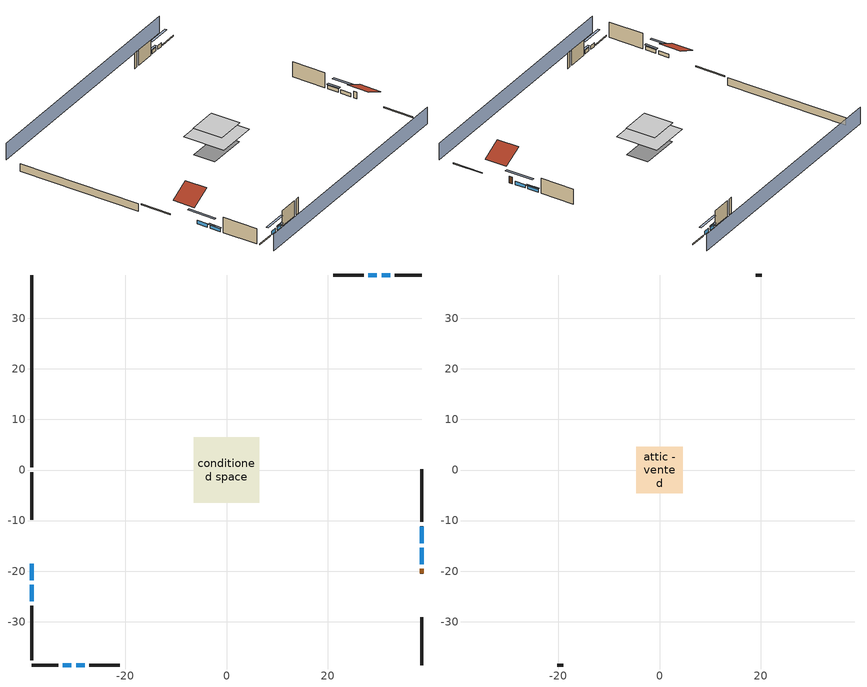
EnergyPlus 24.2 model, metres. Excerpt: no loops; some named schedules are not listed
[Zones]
conditioned space
 floor adiabatic (AdiabaticFloorConstruction): -6.44,-6.44 -6.44,6.44 6.44,6.44 6.44,-6.44 z2.74
 floor foundation (Slab1 construction): -6.11,-3.39 -6.11,3.39 6.11,3.39 6.11,-3.39 z-2.13
 wall outside (RimJoist1 construction): -38.54,-0.4 -38.54,-9.82 z0.3:0.61
 wall outside (RimJoist2 construction): 38.54,38.54 33.3,38.54 z0.3:0.61
 wall outside (RimJoist3 construction): 38.54,-38.54 38.54,-29.12 z0.3:0.61
 wall outside (RimJoist4 construction): -38.54,-38.54 -33.3,-38.54 z0.3:0.61
 wall outside (AdiabaticWallConstruction 1): 38.54,-20.46 38.54,-19.54 z0.3:2.34
 wall outside (AdiabaticWallConstruction): -38.54,-18.48 -38.54,-21.74 / -38.54,-22.67 -38.54,-25.93 z0.3:1.4; 32.37,38.54 30.65,38.54 / 29.72,38.54 28.01,38.54 / -32.37,-38.54 -30.65,-38.54 / -29.72,-38.54 -28.01,-38.54 z0.3:1.46; 38.54,-18.61 38.54,-15.41 z0.3:1.37; 38.54,-14.48 38.54,-11.17 z0.3:1.43
 wall outside (Wall1 construction): -38.54,-26.86 -38.54,-37.61 z0.3:5.18
 wall outside (Wall2 construction): 27.08,38.54 21.11,38.54 z0.3:5.18
 wall outside (Wall3 construction): 38.54,-10.24 38.54,0.13 z0.3:5.18
 wall outside (Wall4 construction): -27.08,-38.54 -21.11,-38.54 z0.3:5.18
 wall foundation (FoundationWall1 construction): -38.54,38.54 -38.54,0.53 z-2.13:0.3
 window (WindowConstruction): -38.54,-18.48 -38.54,-21.74 z0.3:1.4
 window (WindowConstruction 1): -38.54,-22.67 -38.54,-25.93 z0.3:1.4
 window (WindowConstruction 2): 32.37,38.54 30.65,38.54 z0.3:1.46
 window (WindowConstruction 3): 29.72,38.54 28.01,38.54 z0.3:1.46
 window (WindowConstruction 4): 38.54,-18.61 38.54,-15.41 z0.3:1.37
 window (WindowConstruction 5): 38.54,-14.48 38.54,-11.17 z0.3:1.43
 window (WindowConstruction 6): -32.37,-38.54 -30.65,-38.54 z0.3:1.46
 window (WindowConstruction 7): -29.72,-38.54 -28.01,-38.54 z0.3:1.46
 door (Door): 38.54,-20.46 38.54,-19.54 z0.3:2.34
 ceiling adiabatic (AdiabaticFloorConstruction): 6.44,-6.44 6.44,6.44 -6.44,6.44 -6.44,-6.44 z2.74
attic - vented
 floor to conditioned space (Floor1 construction Reversed): -4.55,-4.55 -4.55,4.55 4.55,4.55 4.55,-4.55 z5.18
 wall outside (Wall5 construction): 20.18,38.54 19,38.54 z0.3:5.18
 wall outside (Wall6 construction): -20.18,-38.54 -19,-38.54 z0.3:5.18
 roof outside (Roof1 construction): -38.54,-17.55,5.18 -32.45,-17.55,8.23 -32.45,-10.74,8.23 -38.54,-10.74,5.18
 roof outside (Roof2 construction): 38.54,-21.38,5.18 32.45,-21.38,8.23 32.45,-28.19,8.23 38.54,-28.19,5.18
shading: 38.54,43.11 -38.54,43.11 / -38.54,-43.11 38.54,-43.11 z0:5.18; -38.54,-24.49 -38.54,-15.74 -39.15,-15.74 -39.15,-24.49 z4.15; -38.54,-26.24 -38.54,-22.37 -39.15,-22.37 -39.15,-26.24 z1.71; 27.91,38.54 35.11,38.54 35.11,39.15 27.91,39.15 z4.21; 27.7,38.54 30.03,38.54 30.03,39.15 27.7,39.15 z1.77; 38.54,-12.66 38.54,-21.36 39.15,-21.36 39.15,-12.66 z4.11; 38.54,-10.86 38.54,-14.78 39.15,-14.78 39.15,-10.86 z1.74; -27.91,-38.54 -35.11,-38.54 -35.11,-39.15 -27.91,-39.15 z4.21; -27.7,-38.54 -30.03,-38.54 -30.03,-39.15 -27.7,-39.15 z1.77
[Building]
Building 1: Terrain=Suburbs
[Site:Location]
Portland Intl Arpt_OR: Latitude {deg}=45.59; Longitude {deg}=-122.6; Time Zone {hr}=-8; Elevation {m}=33; Keep Site Location Information=Yes
[Site:GroundTemperature:Shallow]
10.2558, 8.96328, 8.85977, 9.47314, 11.9355, 14.3863, 16.5111, 17.8571, 17.9714, 16.8767, 14.8061, 12.4304
[Site:WaterMainsTemperature]
Calculation Method=Schedule; Temperature Schedule=mains temperature schedule
[Material] Roughness=Rough; Thermal Absorptance=0.9
Name | Thickness {m} | Conductivity {W/m-K} | Density {kg/m3} | Specific Heat {J/kg-K} | Solar Absorptance | Visible Absorptance
asphalt or fiberglass shingles | 0.00635 | 0.162714 | 1121.4 | 1465.45 | 0.85 | 0.85
ceiling stud and cavity | 0.1397 | 0.118061 | 65.682 | 1177.47 | 0.7 | 0.7
concrete 4.0 in. | 0.1016 | 1.803125 | 2242.8 | 837.4 | 0.7 | 0.7
concrete 8.0 in. | 0.2032 | 1.803125 | 2242.8 | 837.4 | 0.7 | 0.7
door material | 0.04445 | 0.0612267 | 512.64 | 1214.23 | 0.7 | 0.7
floor covering | 0.0127 | 0.0450781 | 54.468 | 1339.84 | 0.9 | 0.9
floor covering 1 | 0.0127 | 0.0433444 | 54.468 | 1339.84 | 0.6 | 0.6
floor rigid ins; wall rigid ins | 0.512978 | 0.029427 | 32.04 | 1214.23 | 0.7 | 0.7
floor stud and cavity | 0.1397 | 1.75129 | 37.0049 | 1207.88 | 0.7 | 0.7
furniture material conditioned space 1 | 0.1524 | 0.115458 | 640.8 | 1214.23 | 0.6 | 0.6
gypsum board | 0.0127 | 0.160291 | 801 | 837.4 | 0.6 | 0.6
gypsum board 1 | 0.0127 | 0.160291 | 801 | 837.4 | 0.7 | 0.7
osb sheathing 0.5 in. | 0.0127 | 0.115458 | 512.64 | 1214.23 | 0.6 | 0.6
osb sheathing 0.5 in. 1 | 0.0127 | 0.115458 | 512.64 | 1214.23 | 0.7 | 0.7
osb sheathing 0.75 in. | 0.01905 | 0.115458 | 512.64 | 1214.23 | 0.7 | 0.7
rim joist stud and cavity | 0.0508 | 0.178688 | 50.32683 | 1063.81 | 0.6 | 0.6
roof rigid ins | 0.00281632 | 0.029427 | 32.04 | 1214.23 | 0.7 | 0.7
wall stud and cavity | 0.1397 | 0.550994 | 139.0536 | 1170.24 | 0.7 | 0.7
wall stud and cavity 1 | 0.1397 | 0.727959 | 139.0536 | 1170.24 | 0.6 | 0.6
wall stud and cavity 2 | 0.0889 | 0.380278 | 52.3479 | 1209.89 | 0.7 | 0.7
wall stud and cavity 3 | 0.0889 | 0.391764 | 83.0341 | 1211.67 | 0.7 | 0.7
wood siding | 0.0254 | 0.102417 | 544.68 | 1172.36 | 0.85 | 0.85
wood siding 1; wood siding 2 | 0.0254 | 0.102417 | 544.68 | 1172.36 | 0.7 | 0.7
[WindowMaterial:SimpleGlazingSystem]
WindowMaterial: U-Factor {W/m2-K}=4.31528; Solar Heat Gain Coefficient=0.67
[Construction]
AdiabaticFloorConstruction: floor stud and cavity, floor rigid ins, osb sheathing 0.75 in., floor covering 1
AdiabaticWallConstruction: wood siding 1, wall rigid ins, wall stud and cavity 2, gypsum board
AdiabaticWallConstruction 1: wood siding 2, wall rigid ins, wall stud and cavity 2, gypsum board
Door: door material
Floor1 construction Reversed: gypsum board, ceiling stud and cavity
FoundationWall1 construction: concrete 8.0 in., gypsum board 1
furniture construction conditioned space 1: furniture material conditioned space 1
PartitionWallConstruction: gypsum board, wall stud and cavity 3, gypsum board
RimJoist1 construction; RimJoist2 construction; RimJoist3 construction; RimJoist4 construction: wood siding, rim joist stud and cavity
Roof1 construction; Roof2 construction: asphalt or fiberglass shingles, roof rigid ins, osb sheathing 0.5 in.
Slab1 construction: concrete 4.0 in., floor covering
Wall1 construction; Wall2 construction; Wall3 construction; Wall4 construction: wood siding, osb sheathing 0.5 in. 1, wall stud and cavity, gypsum board
Wall5 construction; Wall6 construction: wood siding, osb sheathing 0.5 in. 1, wall stud and cavity 1
WindowConstruction; WindowConstruction 1; WindowConstruction 2; WindowConstruction 3; WindowConstruction 4; WindowConstruction 5; WindowConstruction 6; WindowConstruction 7: WindowMaterial
[Zone] Multiplier=1; Part of Total Floor Area=Yes
Name | Volume {m3}
attic - vented | 56.2946
conditioned space | 606.66
[Space]
Name | Zone | Volume {m3}
attic - vented 1 | attic - vented | 56.2946
conditioned space 1 | conditioned space | 606.66
[ZoneInfiltration:EffectiveLeakageArea]
infil attic - vented 1: Zone or Space=attic - vented 1; Schedule=Always On Discrete; Effective Air Leakage Area {cm2}=2764.21; Stack Coefficient=0.000141604; Wind Coefficient=4.20471e-05
[ZoneMixing]
whole house fan mix: Zone or Space=attic - vented; Schedule=Always On Continuous; Design Flow Rate Calculation Method=Flow/Zone; Design Flow Rate {m3/s}=0; Source Zone or Space=conditioned space
[SurfaceProperty:ExposedFoundationPerimeter]
Slab1: Exposed Perimeter Calculation Method=TotalExposedPerimeter; Total Exposed Perimeter {m}=38.00856
[SurfaceProperty:IncidentSolarMultiplier] Incident Solar Multiplier=1; Incident Solar Multiplier Schedule=trans schedule winter=0.85 summer=0.7
Window1; Window2; Window3; Window4; Window5; Window6; Window7; Window8
[InternalMass] Zone or ZoneList=conditioned space; Space or SpaceList=conditioned space 1
Name | Construction | Surface Area {m2}
furniture mass conditioned space 1 | furniture construction conditioned space 1 | 99.51774
partition wall mass | PartitionWallConstruction | 248.794
[Lights]
interior lighting: Zone or ZoneList or Space or SpaceList=conditioned space 1; Schedule=lighting_interior; Design Level Calculation Method=LightingLevel; Lighting Level {W}=363.539; Return Air Fraction=0; Fraction Radiant=0.6; Fraction Visible=0.2; Fraction Replaceable=1
[People]
occupants: Zone or ZoneList or Space or SpaceList=conditioned space 1; Number of People Schedule=occupants; Number of People Calculation Method=People; Number of People=2; Fraction Radiant=0.314171; Sensible Heat Fraction=0.56303; Activity Level Schedule=occupants activity schedule; Carbon Dioxide Generation Rate {m3/s-W}=0; Enable ASHRAE 55 Comfort Warnings=No; Mean Radiant Temperature Calculation Type=EnclosureAveraged
[ElectricEquipment] Zone or ZoneList or Space or SpaceList=conditioned space 1; Design Level Calculation Method=EquipmentLevel
Name | Schedule | Design Level {W} | Fraction Latent | Fraction Radiant | Fraction Lost
clothes dryer | clothes_dryer | 4066.28 | 0.015 | 0.081 | 0.85
clothes washer | clothes_washer | 236.77 | 0.03 | 0.162 | 0.7
cooking range | cooking_range | 96.2134 | 0.16 | 0.384 | 0.2
dishwasher | dishwasher | 445.743 | 0.3 | 0.18 | 0.4
fridge | fridge schedule | 51.9007 | 0 | 0.6 | 0
mech vent bath fan 0 | mech vent bath fan 0 schedule | 30 | 0 | 0 | 1
mech vent house fan | mech vent house fan schedule | 0 | 0 | 0 | 1
mech vent house fan cfis | mech vent house fan cfis schedule | 0 | 0 | 0 | 0
mech vent range fan 0 | mech vent range fan 0 schedule | 30 | 0 | 0 | 1
misc plug loads | plug_loads_other | 757.838 | 0.021 | 0.558 | 0.049
misc tv | plug_loads_tv | 884.074 | 0 | 0.6 | 0
whole house fan | Always On Discrete | 0 | 0 | 0 | 1
[OtherEquipment] Zone or ZoneList or Space or SpaceList=conditioned space 1; Design Level Calculation Method=EquipmentLevel
Name | Fuel Type | Schedule | Design Level {W} | Fraction Latent | Fraction Radiant | Fraction Lost
clothes dryer 1 | Electricity | clothes_dryer | 0 | 0.015 | 0.081 | 0.85
cooking range 1 | NaturalGas | cooking_range | 2819.74 | 0.16 | 0.384 | 0.2
general water use latent | None | general water use schedule | 44.1266 | 1 | 0 | 0
general water use sensible | None | general water use schedule | -43.4886 | 0 | 0.6 | 0
mech vent house fan latent load; water heater lat | None | Always On Discrete | 0 | 1 | 0 | 0
mech vent house fan sensible load; water heater sens | None | Always On Discrete | 0 | 0 | 0 | 0
water heater energy adjustment1 | Electricity | Always On Discrete | 0.01 | 0 | 0 | 1
[ZoneInfiltration:DesignFlowRate] Zone or ZoneList or Space or SpaceList=conditioned space 1; Schedule=Always On Discrete; Design Flow Rate Calculation Method=Flow/Zone; Design Flow Rate {m3/s}=0
infil flow; natural vent flow; whole house fan flow
[AvailabilityManager:Scheduled]
central ac and furnace airloop Availability Manager: Schedule=Always On Discrete
[WaterUse:Equipment]
dishwasher: Peak Flow Rate {m3/s}=8.01139e-06; Flow Rate Fraction Schedule=hot_water_dishwasher
[Foundation:Kiva]
Foundation Kiva 1: Initial Indoor Air Temperature {C}=19.7222; Wall Height Above Grade {m}=0.3048; Wall Depth Below Slab {m}=0.2032
[Foundation:Kiva:Settings]
Soil Conductivity {W/m-K}=1.9041; Soil Density {kg/m3}=1842.3; Soil Specific Heat {J/kg-K}=418.7; Ground Solar Absorptivity=0.9; Ground Thermal Absorptivity=0.9; Ground Surface Roughness {m}=0.03; Far-Field Width {m}=40; Deep-Ground Boundary Condition=ZeroFlux; Deep-Ground Depth {m}=40; Minimum Cell Dimension {m}=0.2; Maximum Cell Growth Coefficient=3; Simulation Timestep=Timestep
[Exterior:Lights]
exterior lighting: Schedule=exterior lighting schedule; Design Level {W}=8.97151
[EnergyManagementSystem:GlobalVariable]
central_ac_and_furnace_airloop_Fan_RTF
infil_program_Qfan
infil_program_Qinf
natural_vent_program_Qnv
natural_vent_program_Qwhf
[EnergyManagementSystem:Sensor]
Name | Output:Variable or Output:Meter Index Key | Output:Variable or Output:Meter
airflow_gain | infil flow | Infiltration Sensible Heat Gain Energy
airflow_gain_1 | natural vent flow | Infiltration Sensible Heat Gain Energy
airflow_gain_2 | whole house fan flow | Infiltration Sensible Heat Gain Energy
airflow_loss | infil flow | Infiltration Sensible Heat Loss Energy
airflow_loss_1 | natural vent flow | Infiltration Sensible Heat Loss Energy
airflow_loss_2 | whole house fan flow | Infiltration Sensible Heat Loss Energy
clg_load_cond |  | Cooling:EnergyTransfer:Zone:CONDITIONED SPACE
clg_sp_s; clg_sp_s_1 | cooling setpoint | Schedule Value
clothes_dryer_exhaust_0_sch_s | clothes_dryer | Schedule Value
cool_season | cooling season schedule | Schedule Value
htg_load_cond |  | Heating:EnergyTransfer:Zone:CONDITIONED SPACE
htg_sp_s; htg_sp_s_1 | heating setpoint | Schedule Value
ig_ee_conv | clothes dryer | Electric Equipment Convective Heating Energy
ig_ee_conv_2 | cooking range | Electric Equipment Convective Heating Energy
ig_ee_conv_3 | dishwasher | Electric Equipment Convective Heating Energy
ig_ee_conv_4 | fridge | Electric Equipment Convective Heating Energy
ig_ee_conv_5 | misc plug loads | Electric Equipment Convective Heating Energy
ig_ee_conv_6 | misc tv | Electric Equipment Convective Heating Energy
ig_ee_conv_7 | whole house fan | Electric Equipment Convective Heating Energy
ig_ee_rad | clothes dryer | Electric Equipment Radiant Heating Energy
ig_ee_rad_2 | cooking range | Electric Equipment Radiant Heating Energy
ig_ee_rad_3 | dishwasher | Electric Equipment Radiant Heating Energy
ig_ee_rad_4 | fridge | Electric Equipment Radiant Heating Energy
ig_ee_rad_5 | misc plug loads | Electric Equipment Radiant Heating Energy
ig_ee_rad_6 | misc tv | Electric Equipment Radiant Heating Energy
ig_ee_rad_7 | whole house fan | Electric Equipment Radiant Heating Energy
ig_lgt_conv | interior lighting | Lights Convective Heating Energy
ig_lgt_rad | interior lighting | Lights Radiant Heating Energy
ig_lgt_vis | interior lighting | Lights Visible Radiation Heating Energy
ig_oe_conv | clothes dryer 1 | Other Equipment Convective Heating Energy
ig_oe_conv_1 | cooking range 1 | Other Equipment Convective Heating Energy
ig_oe_conv_2 | general water use latent | Other Equipment Convective Heating Energy
ig_oe_conv_3 | general water use sensible | Other Equipment Convective Heating Energy
ig_oe_conv_4 | water heater energy adjustment1 | Other Equipment Convective Heating Energy
ig_oe_conv_5 | water heater lat | Other Equipment Convective Heating Energy
ig_oe_conv_6 | water heater sens | Other Equipment Convective Heating Energy
ig_oe_rad | clothes dryer 1 | Other Equipment Radiant Heating Energy
ig_oe_rad_1 | cooking range 1 | Other Equipment Radiant Heating Energy
ig_oe_rad_2 | general water use latent | Other Equipment Radiant Heating Energy
ig_oe_rad_3 | general water use sensible | Other Equipment Radiant Heating Energy
ig_oe_rad_4 | water heater energy adjustment1 | Other Equipment Radiant Heating Energy
ig_oe_rad_5 | water heater lat | Other Equipment Radiant Heating Energy
ig_oe_rad_6 | water heater sens | Other Equipment Radiant Heating Energy
ig_ppl_conv | occupants | People Convective Heating Energy
ig_ppl_rad | occupants | People Radiant Heating Energy
im_conv | furniture mass conditioned space 1 | Surface Inside Face Convection Heat Gain Energy
im_conv_1 | partition wall mass | Surface Inside Face Convection Heat Gain Energy
im_ig | furniture mass conditioned space 1 | Surface Inside Face Internal Gains Radiation Heat Gain Energy
im_ig_1 | partition wall mass | Surface Inside Face Internal Gains Radiation Heat Gain Energy
im_lgt | furniture mass conditioned space 1 | Surface Inside Face Lights Radiation Heat Gain Energy
im_lgt_1 | partition wall mass | Surface Inside Face Lights Radiation Heat Gain Energy
im_sol | furniture mass conditioned space 1 | Surface Inside Face Solar Radiation Heat Gain Energy
im_sol_1 | partition wall mass | Surface Inside Face Solar Radiation Heat Gain Energy
im_surf | furniture mass conditioned space 1 | Surface Inside Face Net Surface Thermal Radiation Heat Gain Energy
im_surf_1 | partition wall mass | Surface Inside Face Net Surface Thermal Radiation Heat Gain Energy
mech_vent_bath_fan_0_sch_s | mech vent bath fan 0 schedule | Schedule Value
mech_vent_range_fan_0_sch_s | mech vent range fan 0 schedule | Schedule Value
mv_conv | mech vent bath fan 0 | Electric Equipment Convective Heating Energy
mv_conv_1 | mech vent house fan | Electric Equipment Convective Heating Energy
mv_conv_2 | mech vent house fan cfis | Electric Equipment Convective Heating Energy
mv_conv_3 | mech vent range fan 0 | Electric Equipment Convective Heating Energy
mv_conv_4 | mech vent house fan latent load | Other Equipment Convective Heating Energy
mv_conv_5 | mech vent house fan sensible load | Other Equipment Convective Heating Energy
mv_rad | mech vent bath fan 0 | Electric Equipment Radiant Heating Energy
mv_rad_1 | mech vent house fan | Electric Equipment Radiant Heating Energy
mv_rad_2 | mech vent house fan cfis | Electric Equipment Radiant Heating Energy
mv_rad_3 | mech vent range fan 0 | Electric Equipment Radiant Heating Energy
mv_rad_4 | mech vent house fan latent load | Other Equipment Radiant Heating Energy
mv_rad_5 | mech vent house fan sensible load | Other Equipment Radiant Heating Energy
natural_vent_s | natural vent schedule | Schedule Value
out_pb_s |  | Site Outdoor Air Barometric Pressure
out_wt_s |  | Site Outdoor Air Humidity Ratio
site_vw_s |  | Site Wind Speed
ss_back_out | Window1 | Surface Window Shortwave from Zone Back Out Window Heat Transfer Rate
ss_back_out_1 | Window2 | Surface Window Shortwave from Zone Back Out Window Heat Transfer Rate
ss_back_out_2 | Window3 | Surface Window Shortwave from Zone Back Out Window Heat Transfer Rate
ss_back_out_3 | Window4 | Surface Window Shortwave from Zone Back Out Window Heat Transfer Rate
ss_back_out_4 | Window5 | Surface Window Shortwave from Zone Back Out Window Heat Transfer Rate
ss_back_out_5 | Window6 | Surface Window Shortwave from Zone Back Out Window Heat Transfer Rate
ss_back_out_6 | Window7 | Surface Window Shortwave from Zone Back Out Window Heat Transfer Rate
ss_back_out_7 | Window8 | Surface Window Shortwave from Zone Back Out Window Heat Transfer Rate
ss_conv | Door1 | Surface Inside Face Convection Heat Gain Energy
ss_conv_1 | Window1 | Surface Inside Face Convection Heat Gain Energy
ss_conv_2 | Window2 | Surface Inside Face Convection Heat Gain Energy
ss_conv_3 | Window3 | Surface Inside Face Convection Heat Gain Energy
ss_conv_4 | Window4 | Surface Inside Face Convection Heat Gain Energy
ss_conv_5 | Window5 | Surface Inside Face Convection Heat Gain Energy
ss_conv_6 | Window6 | Surface Inside Face Convection Heat Gain Energy
ss_conv_7 | Window7 | Surface Inside Face Convection Heat Gain Energy
ss_conv_8 | Window8 | Surface Inside Face Convection Heat Gain Energy
ss_ig | Door1 | Surface Inside Face Internal Gains Radiation Heat Gain Energy
ss_ig_1 | Window1 | Surface Inside Face Internal Gains Radiation Heat Gain Energy
ss_ig_2 | Window2 | Surface Inside Face Internal Gains Radiation Heat Gain Energy
ss_ig_3 | Window3 | Surface Inside Face Internal Gains Radiation Heat Gain Energy
ss_ig_4 | Window4 | Surface Inside Face Internal Gains Radiation Heat Gain Energy
ss_ig_5 | Window5 | Surface Inside Face Internal Gains Radiation Heat Gain Energy
ss_ig_6 | Window6 | Surface Inside Face Internal Gains Radiation Heat Gain Energy
ss_ig_7 | Window7 | Surface Inside Face Internal Gains Radiation Heat Gain Energy
ss_ig_8 | Window8 | Surface Inside Face Internal Gains Radiation Heat Gain Energy
ss_lgt | Door1 | Surface Inside Face Lights Radiation Heat Gain Energy
ss_sol | Door1 | Surface Inside Face Solar Radiation Heat Gain Energy
ss_surf | Door1 | Surface Inside Face Net Surface Thermal Radiation Heat Gain Energy
ss_surf_1 | Window1 | Surface Inside Face Net Surface Thermal Radiation Heat Gain Energy
ss_surf_2 | Window2 | Surface Inside Face Net Surface Thermal Radiation Heat Gain Energy
ss_surf_3 | Window3 | Surface Inside Face Net Surface Thermal Radiation Heat Gain Energy
ss_surf_4 | Window4 | Surface Inside Face Net Surface Thermal Radiation Heat Gain Energy
ss_surf_5 | Window5 | Surface Inside Face Net Surface Thermal Radiation Heat Gain Energy
ss_surf_6 | Window6 | Surface Inside Face Net Surface Thermal Radiation Heat Gain Energy
ss_surf_7 | Window7 | Surface Inside Face Net Surface Thermal Radiation Heat Gain Energy
ss_surf_8 | Window8 | Surface Inside Face Net Surface Thermal Radiation Heat Gain Energy
ss_trans_in | Window1 | Surface Window Transmitted Solar Radiation Rate
ss_trans_in_1 | Window2 | Surface Window Transmitted Solar Radiation Rate
ss_trans_in_2 | Window3 | Surface Window Transmitted Solar Radiation Rate
ss_trans_in_3 | Window4 | Surface Window Transmitted Solar Radiation Rate
ss_trans_in_4 | Window5 | Surface Window Transmitted Solar Radiation Rate
ss_trans_in_5 | Window6 | Surface Window Transmitted Solar Radiation Rate
ss_trans_in_6 | Window7 | Surface Window Transmitted Solar Radiation Rate
ss_trans_in_7 | Window8 | Surface Window Transmitted Solar Radiation Rate
ss_trans_out | Window1 | Surface Inside Face Initial Transmitted Diffuse Transmitted Out Window Solar Radiation Rate
ss_trans_out_1 | Window2 | Surface Inside Face Initial Transmitted Diffuse Transmitted Out Window Solar Radiation Rate
ss_trans_out_2 | Window3 | Surface Inside Face Initial Transmitted Diffuse Transmitted Out Window Solar Radiation Rate
ss_trans_out_3 | Window4 | Surface Inside Face Initial Transmitted Diffuse Transmitted Out Window Solar Radiation Rate
ss_trans_out_4 | Window5 | Surface Inside Face Initial Transmitted Diffuse Transmitted Out Window Solar Radiation Rate
ss_trans_out_5 | Window6 | Surface Inside Face Initial Transmitted Diffuse Transmitted Out Window Solar Radiation Rate
ss_trans_out_6 | Window7 | Surface Inside Face Initial Transmitted Diffuse Transmitted Out Window Solar Radiation Rate
ss_trans_out_7 | Window8 | Surface Inside Face Initial Transmitted Diffuse Transmitted Out Window Solar Radiation Rate
s_conv | Floor1 | Surface Inside Face Convection Heat Gain Energy
s_conv_1 | FoundationWall1 | Surface Inside Face Convection Heat Gain Energy
s_conv_10 | Wall2 | Surface Inside Face Convection Heat Gain Energy
s_conv_11 | Wall3 | Surface Inside Face Convection Heat Gain Energy
s_conv_12 | Wall4 | Surface Inside Face Convection Heat Gain Energy
s_conv_2 | inferred conditioned ceiling | Surface Inside Face Convection Heat Gain Energy
s_conv_3 | inferred conditioned floor | Surface Inside Face Convection Heat Gain Energy
s_conv_4 | RimJoist1 | Surface Inside Face Convection Heat Gain Energy
s_conv_5 | RimJoist2 | Surface Inside Face Convection Heat Gain Energy
s_conv_6 | RimJoist3 | Surface Inside Face Convection Heat Gain Energy
s_conv_7 | RimJoist4 | Surface Inside Face Convection Heat Gain Energy
s_conv_8 | Slab1 | Surface Inside Face Convection Heat Gain Energy
s_conv_9 | Wall1 | Surface Inside Face Convection Heat Gain Energy
s_ig | Floor1 | Surface Inside Face Internal Gains Radiation Heat Gain Energy
s_ig_1 | FoundationWall1 | Surface Inside Face Internal Gains Radiation Heat Gain Energy
s_ig_10 | Wall2 | Surface Inside Face Internal Gains Radiation Heat Gain Energy
s_ig_11 | Wall3 | Surface Inside Face Internal Gains Radiation Heat Gain Energy
s_ig_12 | Wall4 | Surface Inside Face Internal Gains Radiation Heat Gain Energy
s_ig_2 | inferred conditioned ceiling | Surface Inside Face Internal Gains Radiation Heat Gain Energy
s_ig_3 | inferred conditioned floor | Surface Inside Face Internal Gains Radiation Heat Gain Energy
s_ig_4 | RimJoist1 | Surface Inside Face Internal Gains Radiation Heat Gain Energy
s_ig_5 | RimJoist2 | Surface Inside Face Internal Gains Radiation Heat Gain Energy
s_ig_6 | RimJoist3 | Surface Inside Face Internal Gains Radiation Heat Gain Energy
s_ig_7 | RimJoist4 | Surface Inside Face Internal Gains Radiation Heat Gain Energy
s_ig_8 | Slab1 | Surface Inside Face Internal Gains Radiation Heat Gain Energy
s_ig_9 | Wall1 | Surface Inside Face Internal Gains Radiation Heat Gain Energy
s_lgt | Floor1 | Surface Inside Face Lights Radiation Heat Gain Energy
s_lgt_1 | FoundationWall1 | Surface Inside Face Lights Radiation Heat Gain Energy
s_lgt_10 | Wall2 | Surface Inside Face Lights Radiation Heat Gain Energy
s_lgt_11 | Wall3 | Surface Inside Face Lights Radiation Heat Gain Energy
s_lgt_12 | Wall4 | Surface Inside Face Lights Radiation Heat Gain Energy
s_lgt_2 | inferred conditioned ceiling | Surface Inside Face Lights Radiation Heat Gain Energy
s_lgt_3 | inferred conditioned floor | Surface Inside Face Lights Radiation Heat Gain Energy
s_lgt_4 | RimJoist1 | Surface Inside Face Lights Radiation Heat Gain Energy
s_lgt_5 | RimJoist2 | Surface Inside Face Lights Radiation Heat Gain Energy
s_lgt_6 | RimJoist3 | Surface Inside Face Lights Radiation Heat Gain Energy
s_lgt_7 | RimJoist4 | Surface Inside Face Lights Radiation Heat Gain Energy
s_lgt_8 | Slab1 | Surface Inside Face Lights Radiation Heat Gain Energy
s_lgt_9 | Wall1 | Surface Inside Face Lights Radiation Heat Gain Energy
s_sol | Floor1 | Surface Inside Face Solar Radiation Heat Gain Energy
s_sol_1 | FoundationWall1 | Surface Inside Face Solar Radiation Heat Gain Energy
s_sol_10 | Wall2 | Surface Inside Face Solar Radiation Heat Gain Energy
s_sol_11 | Wall3 | Surface Inside Face Solar Radiation Heat Gain Energy
